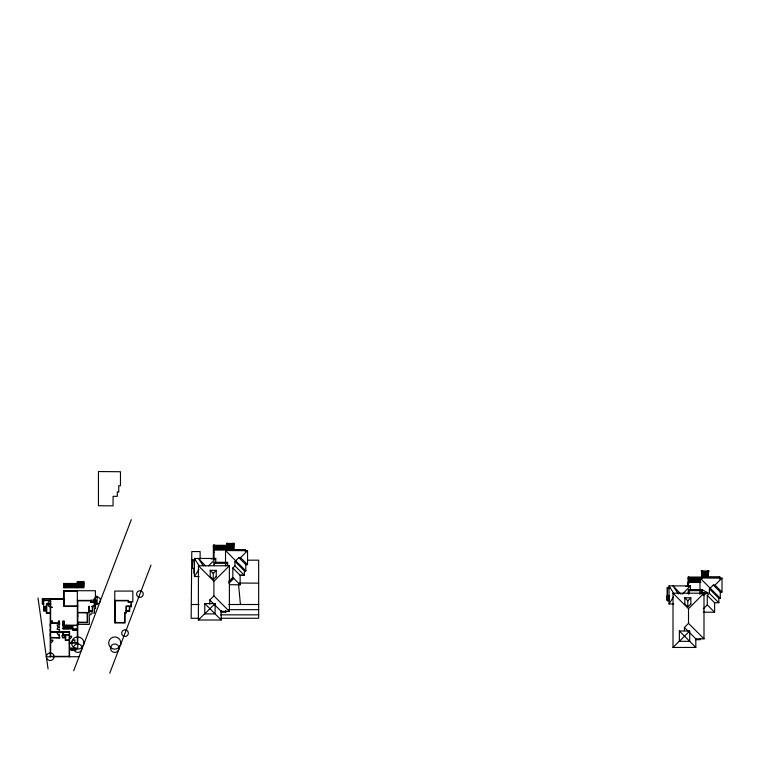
<?xml version="1.0" encoding="UTF-8"?>
<svg xmlns="http://www.w3.org/2000/svg" width="760" height="760" viewBox="0 0 760 760"><rect width="100%" height="100%" fill="white"/><g stroke="black" fill="none" stroke-linecap="round" stroke-linejoin="round"><path stroke-width="1.14" d="M77.767 625.223L77.767 615.039M77.767 600.4L77.767 616.759M213.465 549.689L245.319 549.613L244.881 550.05M688.066 586.653L688.066 577.058L719.919 577.058L719.919 579.291M688.18 586.653L688.066 582.797M688.645 582.797L688.645 577.058L688.645 581.362L700.511 581.362M707.968 577.277L719.73 577.277M708.111 572.48L707.987 571.833M708.149 577.211L708.234 571.833M707.702 571.102L708.272 570.959M719.492 577.486L719.919 577.058L719.919 578.664M77.339 643.007L77.339 606.433M94.611 606.832L94.629 601.91L94.611 606.832L92.758 606.832L92.758 611.278L89.319 611.278L89.319 612.959L87.581 612.959L87.581 622.678L77.767 622.601M96.339 604.428L96.359 600.191L91.057 600.191L90.677 602.347L94.192 602.347L94.192 606.404L91.722 606.404L94.192 606.081M199.006 618.279L191.149 618.279L191.805 551.57L200.127 551.57L200.127 559.103M71.668 643.007L71.877 641.431A6.099 6.099 0 0 1 76.19 637.127L77.767 636.918A6.099 6.099 0 0 1 83.657 644.594L80.816 648.289A6.099 6.099 0 0 1 76.19 648.897L73.454 647.32A6.099 6.099 0 0 1 71.668 643.007L71.706 642.941M688.95 583.082L688.807 577.704L688.769 583.082M73.663 670.795L131.318 519.659M109.725 673.246L150.993 565.06M199.158 576.545L194.436 576.545L198.987 569.306M673.759 603.991L669.038 603.991L673.588 596.742M701.565 578.503L701.651 577.79L701.48 578.35M208.658 565.848L215.764 558.457L194.436 558.457L194.436 576.545M682.47 594.111L690.365 585.894L669.038 585.894L669.038 603.991M216.239 576.536L213.227 579.576L213.227 573.392L216.239 570.351L210.216 570.351L210.216 576.811M233.652 578.236L228.845 583.1L233.652 578.284L232.826 577.41L232.826 567.995L234.945 565.877L234.945 561.431L235.695 560.737L245.822 570.855L245.822 563.483M690.84 603.981L687.828 607.021L687.828 600.837L690.84 597.797L684.817 597.797L684.817 604.257M229.387 565.772L229.387 611.392L213.902 595.897L213.902 581.267L229.387 565.772L198.407 565.772L198.407 619.998L221.217 619.998L221.141 610.48M209.807 604.295L209.807 599.991L213.902 595.897M228.769 581.466L232.826 577.41M198.407 619.998L204.924 613.481M204.773 613.89L215.099 603.554L204.773 603.554L204.773 613.89L215.099 613.89L215.099 603.554M688.503 608.703L703.997 593.208L673.008 593.208L673.008 647.444L695.818 647.444L695.818 638.837L684.408 627.428L688.503 623.342L688.503 608.703L673.008 593.208M703.351 612.18L714.6 612.256L707.284 604.894L707.284 595.431L709.403 593.322L709.403 588.876L713.298 585.058L715.017 585.077L722 592.106L720.281 592.097L713.298 585.058M673.008 647.444L679.525 640.927M679.373 641.326L689.7 631L679.373 631L679.373 641.326L689.7 641.326L689.7 631M235.695 560.737L238.83 557.621L240.559 557.631L247.541 564.67L245.822 564.661L238.83 557.621M240.559 557.631L247.541 550.696L247.541 564.67M715.017 585.077L722 578.142L722 592.106M703.228 608.931L707.284 604.894M227.487 546.877L233.671 546.962M703.2 595.298L707.855 592.828L702.269 589.769L688.645 589.769L688.645 593.902M211.195 558.942L215.764 558.457L215.764 563.188M685.805 586.387L690.365 585.894L690.365 590.634M214.187 549.413L213.75 545.423M232.959 544.521L232.959 543.371L234.108 543.371L234.108 544.521L226.812 544.521L226.812 543.371L227.962 543.371L227.962 544.521M226.955 543.514L234.108 543.514M227.82 543.666L233.671 543.371M226.812 544.378L233.957 544.378M227.135 545.167L233.785 545.167M233.633 545.309L213.465 545.309L213.465 559.122L213.465 546.174L233.785 546.174M227.031 546.089L233.671 546.031M227.135 546.886L233.785 546.886M214.044 547.01L227.097 547.01M214.044 547.875L227.097 547.875M227.249 547.751L233.671 547.751M227.135 547.894L233.785 547.894M227.135 548.615L233.785 548.615M214.044 548.758L227.097 548.758M227.563 549.841L213.684 549.841M245.128 549.841L233.368 549.936L233.396 544.312M227.81 550.003L227.249 549.471L233.671 549.613M213.465 552.207L214.044 552.207M191.52 560.177L195.025 560.177M247.541 560.177L258.656 560.177L258.656 618.279L220.675 618.279M192.555 560.5L194.769 560.177M214.044 565.431L214.044 562.324L227.667 562.324L227.667 565.345M215.764 562.571L225.52 562.542M227.667 563.188L214.329 563.188L214.329 565.345M192.555 565.431L192.879 560.5L195.073 560.528M701.413 570.817L702.563 570.817L702.563 571.966L701.413 571.966L701.413 570.817L702.42 571.824L702.42 570.817M701.565 570.959L708.709 570.959M702.42 571.748L701.85 571.748L701.698 577.913L688.645 577.913M701.413 571.824L708.567 571.824L708.567 570.959M701.85 572.698L708.234 572.698M701.85 573.572L708.234 573.572M701.85 574.446L708.234 574.446M244.369 575.253L240.141 575.253L240.141 584.811L229.586 584.697M234.945 561.431L244.369 570.855L244.369 575.301L240.141 575.301L232.826 567.995M701.85 575.311L708.234 575.311M701.85 576.184L708.234 576.184M707.968 576.84L701.85 576.916M702.553 577.058L701.698 577.058L701.698 578.816M688.066 578.094L688.645 578.094M688.645 578.778L700.511 578.778M688.645 579.661L700.511 579.661M688.645 580.517L700.511 580.517M688.066 582.217L700.568 582.217M688.303 582.293L688.322 586.663M688.322 582.454L700.881 582.454M63.564 584.336L77.197 584.336M64.144 585.19L77.197 585.19M64.144 586.055L77.197 586.055M64.144 586.919L77.197 586.919M669.38 587.613L667.166 587.613L667.166 600.761L669.009 600.761M667.166 587.936L669.38 587.936M690.365 589.988L700.121 589.988M690.365 590.007L700.121 590.007M702.269 590.634L688.931 590.634L688.931 593.855M64.144 591.289L77.339 591.289M667.166 595.745L669.731 595.745M95.418 596.325L97.137 596.325L97.137 604.428L95.561 604.428M667.166 596.457L669.009 596.457M667.166 597.179L669.009 597.179M667.166 597.892L669.009 597.892M709.403 588.876L718.827 598.3L720.281 598.3L720.281 592.097M64.144 598.681L42.322 598.681L42.322 603.934L43.653 603.934M667.166 598.614L669.009 598.614M51.157 598.756L53.304 598.756M54.454 598.756L56.611 598.756M57.76 598.756L59.907 598.756M61.056 598.756L63.203 598.756M42.322 599.003L50.226 599.003M667.166 599.327L669.009 599.327M667.166 600.048L669.009 600.048M77.339 600.4L91.114 600.4L91.114 602.347M114.76 600.4L128.535 600.4L128.535 601.91L132.839 601.91L132.839 591.081L114.76 591.081L114.76 622.886L125.02 622.962L125.02 613.006L126.455 613.006L126.455 611.278L129.751 611.278L129.751 606.832L131.452 606.832L131.452 601.91M43.653 600.581L50.226 600.581M77.767 600.837L91.114 600.837M115.197 600.837L128.107 600.837L128.107 602.347L131.014 602.347L131.014 606.404L126.455 606.404L126.455 610.85M50.654 601.331L50.226 601.331A2.299 2.299 0 0 0 47.928 603.63L50.654 603.63M91.114 601.91L95.418 601.91M707.284 595.431L714.6 602.746L718.827 602.746L718.827 598.3M94.629 603.421L97.137 603.782A3.382 3.382 0 0 0 99.522 602.794L100.519 600.4A3.382 3.382 0 0 0 97.137 597.028C93.822 596.875 92.501 601.797 95.447 603.326M42.266 603.554L43.653 603.554M50.654 603.934L46.35 603.934L46.35 613.329L50.226 613.329M94.629 603.848L95.418 603.848L95.418 590.719L63.564 590.719L63.564 598.681M50.654 604.361L46.778 604.361L46.778 612.902L50.226 612.902M191.52 604.504L199.044 604.504M228.826 604.504L258.656 604.504M50.654 604.656L48.051 604.656A2.166 2.166 0 0 0 50.226 606.822L50.654 606.822M77.767 605.995L64.144 605.995L64.144 590.719M131.014 606.081L126.017 606.081L126.017 612.569L124.593 612.569L124.593 622.535L115.197 622.459M77.767 606.433L63.707 606.433L63.707 599.108L50.654 599.108L50.654 607.25L52.373 607.25L50.654 607.572L50.654 621.062L52.516 621.062L52.516 622.924L58.406 622.924L58.406 621.062L59.546 621.062L59.546 624.938L57.114 624.938A2.156 2.156 0 0 0 59.261 627.086L59.546 627.086M43.653 606.803L46.35 606.803M43.653 607.667L46.35 607.667M43.653 608.522L46.35 608.522M43.653 609.387L46.35 609.387M228.817 609.672L258.656 609.672M43.653 610.251L46.35 610.251M88.996 610.85L92.33 610.85L92.33 606.404M126.017 610.85L129.323 610.85L129.323 606.404M46.35 611.106L43.653 611.106L43.653 599.003M220.998 611.392L229.387 611.392M225.73 612.18L220.998 612.256L220.998 610.48M77.767 612.456L88.996 612.522L88.996 606.081L89.319 610.85M220.675 614.84L258.656 614.84M50.226 624.216L50.226 625.936M77.339 625.223L64.353 625.223L64.353 621.062L62.852 621.062L62.852 625.508L77.339 625.508M72.894 628.52L62.852 628.805L77.339 628.805M50.226 629.242L50.226 630.961M72.609 629.565L77.339 629.565M77.339 630.315L72.609 630.315L72.609 628.805M67.013 631.987L65.683 631.987M69.302 632.253L63.137 632.253L63.137 634.695L69.302 634.695L69.302 631.826M50.226 633.755L50.226 635.911M69.16 640.433L65.284 640.433L65.284 637.849L62.348 637.849L62.852 637.061L61.76 635.731A1.72 1.72 0 0 1 62.852 635.341L62.852 632.253L57.114 632.757A2.156 2.156 0 0 0 59.261 634.904L59.546 637.422M69.16 634.98L65.721 634.98L65.721 639.996L69.16 639.996M69.587 636.272L71.744 636.272A2.156 2.156 0 0 1 69.587 638.419M62.852 637.061L64.572 637.422L64.572 634.98L63.137 635.408M50.226 637.849L60.049 637.849L50.654 637.422L50.654 632.253L59.261 632.253L59.261 632.757M695.6 638.837L703.997 638.837L703.997 593.208M695.6 639.692L700.34 639.692L700.34 638.837M50.654 640.139L52.953 640.139A2.299 2.299 0 0 1 50.654 642.438M69.587 642.58L77.339 642.58M69.16 643.007L77.767 643.007M69.587 648.175L77.767 648.175L77.767 622.174L87.153 622.25L87.153 612.522M71.098 648.897L75.829 648.897M71.098 649.61L75.829 649.61M69.16 656.355L50.654 656.355L50.654 637.849M46.36 656.783A3.867 3.867 0 0 1 50.226 652.925L51.224 653.049A3.867 3.867 0 0 1 53.96 655.785L54.083 656.783A3.867 3.867 0 0 1 46.493 657.78L46.36 656.783L79.03 656.716M227.667 549.613L227.097 549.613L227.097 543.514M225.52 565.858L225.52 550.534L247.541 550.696M699.979 594.472L699.979 577.971L722 578.142M239.542 583.034L258.656 583.167M702.269 592.781L707.855 592.828M77.767 612.778L87.153 612.845M77.339 624.321L89.3 624.416L89.3 614.678L91.038 614.678L91.038 613.006L94.487 613.006L94.487 608.551L95.561 608.551L95.561 600.191M214.044 562.305L215.764 562.324M688.645 589.75L690.365 589.769M667.489 587.936L669.674 587.974M720.281 598.3L699.979 577.971M709.403 593.322L718.827 602.746M688.503 623.342L703.997 638.837M679.373 631L695.818 647.444M226.812 543.371L227.82 544.378M234.945 565.877L244.369 575.301M198.407 565.772L213.902 581.267M209.807 599.991L221.217 611.392M204.773 603.554L221.217 619.998M233.652 578.284L240.141 584.811M684.817 597.797L687.828 600.837M684.817 603.981L687.828 607.021M225.52 550.534L235.638 560.728M210.216 570.351L213.227 573.392M210.216 576.536L213.227 579.576M680.894 594.111L673.008 585.894L678.395 594.025M205.504 565.848L198.407 558.457L203.186 565.687M669.038 585.894L674.091 593.931M194.436 558.457L198.864 565.487M66.747 625.223L66.87 627.019L68.257 626.981L67.773 627.665L68.257 628.805M38 597.977L48.07 668.904M238.526 584.155L240.435 604.504M714.6 602.746L714.6 612.256M708.044 576.774L708.149 577.381M707.968 571.71L708.168 577.381L707.702 570.959M702.154 571.71L701.993 577.381L702.135 570.959M702.269 589.769L702.269 593.855M701.841 590.634L701.841 593.855M701.565 570.817L701.565 571.824M700.121 589.769L700.121 590.634M690.84 597.797L690.84 604.257M688.218 590.339L688.218 593.788M684.408 627.428L684.408 630.658M667.593 587.613L667.489 595.745M667.375 595.745L667.375 600.647M245.319 549.613L245.319 551.342M233.671 544.312L233.671 548.758L227.249 548.758L227.249 543.514M233.633 543.666L233.567 549.936M233.101 543.514L233.101 544.454M227.82 543.371L227.82 544.454M227.534 543.514L227.563 549.936M227.411 544.264L227.392 549.936M227.24 563.188L227.24 565.345M226.955 543.371L226.955 544.378M225.73 610.48L225.73 612.256M225.587 610.48L225.587 612.256M216.239 570.351L216.239 576.811M214.044 545.309L214.044 550.288M213.816 546.174L213.816 549.613M213.664 546.174L213.664 549.613M193.886 573.325L193.886 568.299L192.555 568.299L192.555 560.177M115.197 600.4L115.197 622.886M83.733 582.511L83.733 583.328M83.733 584.193L83.733 585.048M83.733 585.903L83.733 586.777M83.02 581.656L83.02 582.511M78.099 581.656L78.099 582.511M77.377 582.511L77.377 583.328M77.377 584.193L77.377 585.048M77.377 585.903L77.377 586.777M77.339 590.719L77.339 605.995M75.829 648.175L75.829 650.332L71.098 650.332L71.098 648.175M74.831 642.58L74.831 639.853A2.727 2.727 0 0 0 72.105 642.58M72.894 625.508L72.894 628.805M72.143 625.508L72.143 628.52M71.383 625.508L71.383 628.52M70.632 625.508L70.632 628.52M69.882 625.508L69.882 628.52M69.587 656.783L69.587 631.826L59.546 631.826L59.546 629.242L57.114 629.242A2.156 2.156 0 0 1 59.261 627.086M69.16 634.695L69.16 656.783M69.122 625.508L69.122 628.52M68.371 625.508L68.371 628.52M67.621 625.508L67.621 628.52M66.87 625.508L66.87 628.52M66.111 625.508L66.111 628.52M65.36 625.508L65.36 628.52M64.609 625.508L64.609 628.52M64.429 583.471L64.429 584.336M64.144 584.336L64.144 587.774M63.849 625.508L63.849 628.52M63.042 625.508L63.042 628.52M59.261 624.938L59.261 623.361L50.654 623.361L50.654 631.826L59.261 631.826L59.261 629.242M59.261 634.904L59.261 637.422M50.226 598.681L50.226 656.783M42.645 599.003L42.645 603.934M213.702 549.86L213.702 559.028L213.702 549.86M73.606 647.396L74.271 650.569A4.237 4.237 0 0 0 81.596 650.009L81.766 646.769A4.237 4.237 0 0 0 78.546 644.014L77.444 643.948A4.237 4.237 0 0 0 73.606 647.396M110.665 647.083L110.523 648.175A4.237 4.237 0 0 0 114.76 652.413A4.237 4.237 0 0 0 118.997 648.175L118.854 647.083A4.237 4.237 0 0 0 110.665 647.083M120.65 644.594L117.809 648.289A6.099 6.099 0 0 1 111.71 648.289L110.447 647.32A6.099 6.099 0 0 1 113.183 637.127A6.099 6.099 0 0 1 120.65 644.594M118.75 491.891L117.296 491.891L117.296 496.337L113.069 496.337L113.069 505.846L98.448 505.751L98.448 471.561L120.469 471.732L120.469 485.706L118.75 485.688L118.75 491.891M214.472 545.167L213.322 545.167L213.322 546.317L214.472 546.317L214.472 545.167M245.822 570.808L244.369 570.808L245.822 570.855M708.709 570.817L707.56 570.817L707.56 571.966L708.709 571.966L708.709 570.817M83.876 581.656L77.235 581.656L77.235 582.511L83.876 582.511L83.876 581.656M83.876 583.328L77.235 583.328L77.235 584.193L83.876 584.193L83.876 583.328M63.849 583.471L63.564 587.774L83.876 587.774L83.876 586.777L77.235 586.777L77.235 587.774L77.197 583.471L63.849 583.471M83.876 585.048L77.235 585.048L77.235 585.903L83.876 585.903L83.876 585.048M52.231 621.347L50.654 621.347L50.654 622.924L52.231 622.924L52.231 621.347M59.261 621.347L58.691 621.347L58.691 622.924L59.261 622.924L59.261 621.347M64.068 621.423L63.279 621.423L63.279 625.223L64.068 625.223L64.068 621.423M65.284 634.98L64.856 637.422L65.284 634.98M141.616 591.128L140.799 590.795A3.391 3.391 0 0 0 138.234 596.999L139.052 597.341A3.391 3.391 0 0 0 141.616 591.128M126.711 630.22L125.894 629.878A3.391 3.391 0 0 0 123.319 636.091L124.136 636.433A3.391 3.391 0 0 0 126.711 630.22"/></g></svg>
